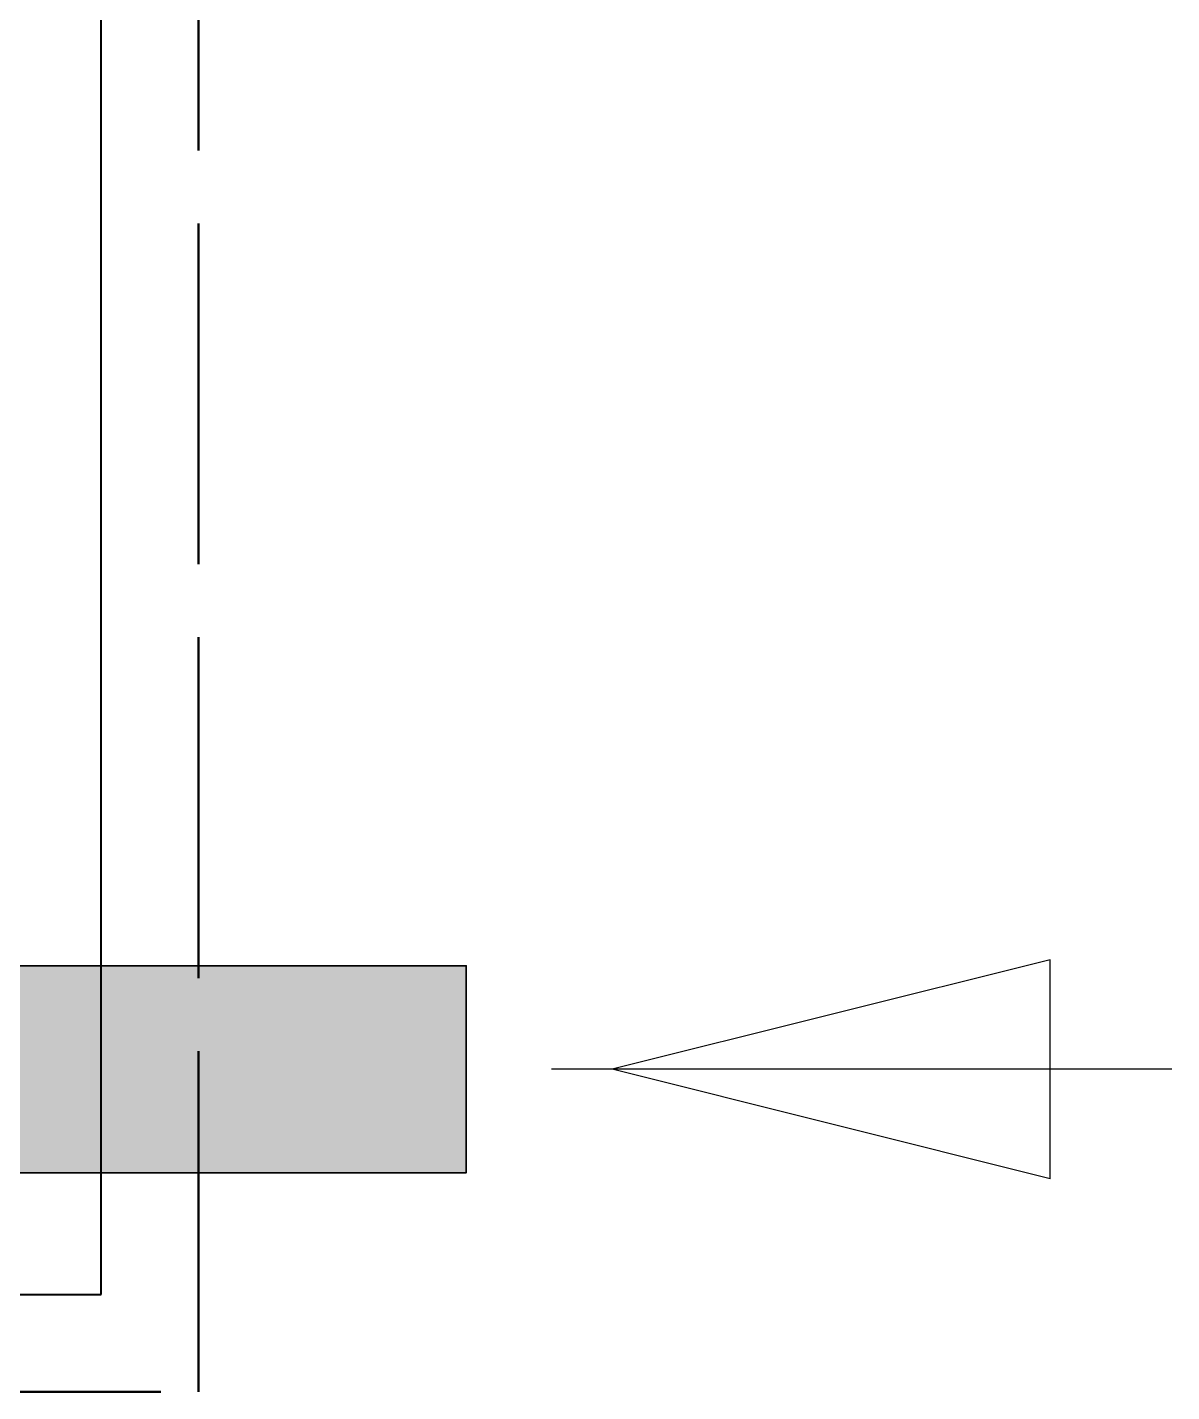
# Model space of a CAD drawing. Header units: millimetres. Extents: x -3034 to 15814, y -2134 to 3720.
# Drawn here: x 14985 to 15814, y -159 to 830 of the extents above; entities that cross this region are included whole.
import ezdxf

# ---------------------------------------------------------------- set-up
doc = ezdxf.new("R2010")
doc.units = ezdxf.units.MM
doc.linetypes.add('DASH_247_53', pattern=[299.861111, 246.944444, -52.916667])
for name, color, linetype in [('FLOW_INLET', 1, 'Continuous'), ('GEOFAB', 5, 'Continuous'), ('PIPES', 7, 'Continuous')]:
    doc.layers.add(name, color=color, linetype=linetype)

msp = doc.modelspace()

# ---------------------------------------------------------------- linework, layer by layer
at = {"layer": 'FLOW_INLET', "color": 1, "lineweight": 30}
for p, q in [((15726.11, 154.38), (15408.61, 75)), ((15726.11, -4.37), (15726.11, 154.38)), ((15814.31, 75), (15364.51, 75)), ((15726.11, -4.37), (15408.61, 75))]:
    msp.add_line(p, q, dxfattribs=at)
at = {"layer": 'GEOFAB', "color": 5, "linetype": 'DASH_247_53', "lineweight": 50}
for p, q in [((15108.75, -158.75), (15108.75, 2130.56)), ((-158.75, -158.75), (15108.75, -158.75))]:
    msp.add_line(p, q, dxfattribs=at)
at = {"layer": 'GEOFAB', "color": 6, "lineweight": 40}
for p, q in [((15038.19, -88.19), (15038.19, 2060)), ((-88.19, -88.19), (15038.19, -88.19))]:
    msp.add_line(p, q, dxfattribs=at)
at = {"layer": 'PIPES', "lineweight": 35}
msp.add_lwpolyline([(14950, 0), (15302.78, 0), (15302.78, 150), (14950, 150)], close=True, dxfattribs=at)
at = {"layer": 'PIPES', "true_color": 0xbfbfbf}
msp.add_solid([(14950, 0), (15302.78, 0), (14950, 150), (15302.78, 150)], dxfattribs=at)

doc.saveas('drawing.dxf')
